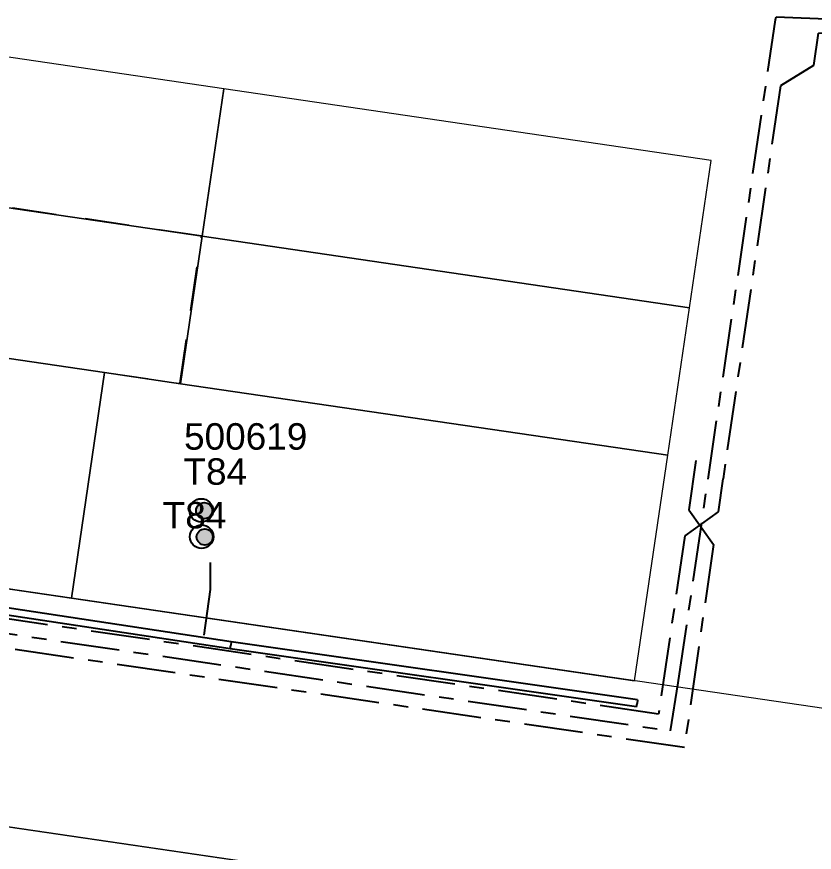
# Model space of a CAD drawing. Header units: metres. Extents: x 302924 to 304532, y 6268290 to 6269135.
# Drawn here: x 304234.6 to 304288.8, y 6268795 to 6268851.8 of the extents above; entities that cross this region are included whole.
import ezdxf
from ezdxf.enums import TextEntityAlignment as Align

# ---------------------------------------------------------------- set-up
doc = ezdxf.new("R2010")
doc.units = ezdxf.units.M
doc.linetypes.add('Cable Exist UG', pattern=[7, 4, -1, 1, -1])
doc.linetypes.add('Dash', pattern=[5, 3, -2])
doc.layers.get('0').update_dxf_attribs({"color": 6})
for name, color, linetype, lineweight in [('_User Miscellaneous1', 30, 'Continuous', 13), ('_User Miscellaneous5', 121, 'Continuous', 13), ('Cadastre Developer_SP_EXT', 98, 'Continuous', 15), ('Cadastre Roads_SP_EXT', 218, 'Continuous', 15), ('Mains_HV_EXT', 13, 'Continuous', 25), ('Mains_LV_EXT', 163, 'Continuous', 25)]:
    doc.layers.add(name, color=color, linetype=linetype, lineweight=lineweight)
doc.layers.add('Duct_SP_EXT', color=30, linetype='Continuous')
doc.styles.get("Standard").update_dxf_attribs({"font": 'arial.ttf'})

# ---------------------------------------------------------------- blocks, each defined once
blk = doc.blocks.new('DUCT_EXT')
blk.add_circle((0, 0.8), 0.8)
at = {"flags": 1}
blk.add_attdef('Z', (0, 0), '', height=0.2, dxfattribs=at)
at = {"flags": 9}
for tag, p in [('DUCT_CODE', (0, 0)), ('XSECT_TYPE', (0, -0.2)), ('STATE', (0, -0.6)), ('FB_REFERENCE', (0, -0.4)), ('NOTES', (0, -0.8))]:
    blk.add_attdef(tag, text='', height=0.2, dxfattribs=at).set_placement(p, align=Align.MIDDLE_LEFT)
blk = doc.blocks.new('CABLE_LARGE_EXT')
h = blk.add_hatch(color=256)
edge = h.paths.add_edge_path()
edge.add_arc((0, 0.55), 0.55, 0, 360)
blk.add_circle((0, 0.55), 0.55)
at = {"flags": 1}
blk.add_attdef('Z', (0, 0), '', height=0.2, dxfattribs=at)
at = {"flags": 9}
for tag, p in [('COND_CODE', (0, 0)), ('XSECT_SIZE', (0, -0.6)), ('STATE', (0, -0.4)), ('FB_REFERENCE', (0, -0.2)), ('NOTES', (0, -0.8))]:
    blk.add_attdef(tag, text='', height=0.2, dxfattribs=at).set_placement(p, align=Align.MIDDLE_LEFT)

msp = doc.modelspace()

# ---------------------------------------------------------------- linework, layer by layer
at = {"layer": '_User Miscellaneous1', "transparency": 33554687}
for p, q in [((304249.1494, 6268809.2944), (304227.4644, 6268812.5691)), ((304249.0796, 6268808.8195), (304227.3929, 6268812.0945)), ((304249.0796, 6268808.8195), (304249.1145, 6268809.0569)), ((304249.1494, 6268809.2944), (304249.1145, 6268809.0569)), ((304276.7911, 6268805.3423), (304249.1494, 6268809.2944)), ((304276.7231, 6268804.8671), (304249.0796, 6268808.8195)), ((304276.7231, 6268804.8671), (304276.7571, 6268805.1047)), ((304276.7911, 6268805.3423), (304276.7571, 6268805.1047))]:
    msp.add_line(p, q, dxfattribs=at)
at = {"layer": '_User Miscellaneous5', "linetype": 'Continuous', "transparency": 33554597}
for points in [[(304248.6355, 6268846.8923), (304215.498, 6268851.7607), (304214.0233, 6268841.7274), (304247.1609, 6268836.8591), (304248.6355, 6268846.8923)], [(304281.7922, 6268842.0213), (304248.6355, 6268846.8923), (304247.1609, 6268836.8591), (304280.315, 6268831.989), (304281.7922, 6268842.0213)], [(304247.1609, 6268836.8591), (304214.0233, 6268841.7274), (304212.5488, 6268831.6942), (304240.5335, 6268827.5936), (304245.6885, 6268826.8369), (304247.1609, 6268836.8591)], [(304280.315, 6268831.989), (304247.1609, 6268836.8591), (304245.6885, 6268826.8369), (304278.8416, 6268821.9787), (304280.315, 6268831.989)], [(304240.5335, 6268827.5936), (304212.5488, 6268831.6942), (304210.2942, 6268816.357), (304238.2805, 6268812.2555), (304240.5335, 6268827.5936)], [(304278.8416, 6268821.9787), (304245.6885, 6268826.8369), (304240.5335, 6268827.5936), (304238.2805, 6268812.2555), (304276.5844, 6268806.6425), (304278.8416, 6268821.9787)]]:
    msp.add_lwpolyline(points, close=True, dxfattribs=at)
msp.add_lwpolyline([(304406.6197, 6268787.5837), (304210.2942, 6268816.357), (304207.9682, 6268800.525), (304522.7273, 6268754.3985)], dxfattribs=at)
at = {"layer": 'Cadastre Developer_SP_EXT', "linetype": 'Dash'}
msp.add_lwpolyline([(304247.1242, 6268836.8975), (304213.9802, 6268841.7678), (304212.5077, 6268831.74), (304240.4972, 6268827.6273), (304245.6517, 6268826.8696), (304247.1242, 6268836.8975)], close=True, dxfattribs=at)
at = {"layer": 'Cadastre Roads_SP_EXT', "linetype": 'Continuous'}
msp.add_lwpolyline([(304265.9543, 6268792.028), (304207.9682, 6268800.525), (304204.6923, 6268778.2699), (304210.3623, 6268782.4904), (304237.0805, 6268778.5698), (304263.8017, 6268774.6631), (304265.9543, 6268792.028)], close=True, dxfattribs=at)
at = {"layer": 'Duct_SP_EXT'}
for p, q in [((304249.1494, 6268809.2944), (304227.4644, 6268812.5691)), ((304249.0796, 6268808.8195), (304227.3929, 6268812.0945)), ((304249.0796, 6268808.8195), (304249.1145, 6268809.0569)), ((304249.1494, 6268809.2944), (304249.1145, 6268809.0569)), ((304276.7911, 6268805.3423), (304249.1494, 6268809.2944)), ((304276.7231, 6268804.8671), (304249.0796, 6268808.8195)), ((304276.7231, 6268804.8671), (304276.7571, 6268805.1047)), ((304276.7911, 6268805.3423), (304276.7571, 6268805.1047))]:
    msp.add_line(p, q, dxfattribs=at)
msp.add_lwpolyline([(304247.725, 6268814.6797), (304247.7222, 6268812.8464), (304247.282, 6268809.7364)], dxfattribs=at)
msp.add_lwpolyline([(304247.725, 6268814.6797), (304247.7222, 6268812.8464), (304247.282, 6268809.7364)], dxfattribs=at)
at = {"layer": 'Mains_HV_EXT', "linetype": 'Cable Exist UG'}
msp.add_lwpolyline([(304262.9294, 6268777.8454), (304260.2724, 6268778.2519), (304260.2724, 6268778.2519), (304209.4412, 6268786.0288), (304201.9707, 6268787.061), (304200.9521, 6268787.1939), (304200.9521, 6268787.1939), (304203.0214, 6268801.2525), (304204.9191, 6268814.1707), (304209.8592, 6268813.3887), (304209.8592, 6268813.3887), (304279.0361, 6268803.2421), (304279.5499, 6268806.5007), (304279.5499, 6268806.5007), (304286.1724, 6268851.5744), (304286.2151, 6268851.7897), (304295.8527, 6268851.3881), (304296.2494, 6268851.3571), (304296.2494, 6268851.3571), (304296.0183, 6268849.7926), (304298.9838, 6268849.3392), (304302.9391, 6268848.7596), (304303.0909, 6268850.5726)], dxfattribs=at)
at = {"layer": 'Mains_LV_EXT', "linetype": 'Cable Exist UG'}
for points in [[(304303.0818, 6268850.5739), (304301.2238, 6268847.8178), (304301.2238, 6268847.8178), (304298.8095, 6268848.1716), (304294.8574, 6268848.7757), (304295.0999, 6268850.4186), (304289.0645, 6268850.6701), (304288.7473, 6268848.4618), (304286.5099, 6268847.0915), (304282.5976, 6268820.3645), (304282.2699, 6268818.1338), (304280.0075, 6268816.4946), (304278.2118, 6268804.3817), (304208.0206, 6268814.6407), (304210.5778, 6268832.039)], [(304280.7611, 6268821.6235), (304280.2681, 6268818.2678), (304281.9417, 6268815.9002), (304279.9716, 6268802.1024), (304208.8718, 6268812.5203), (304207.4963, 6268802.8364), (304205.9895, 6268800.816), (304203.0645, 6268780.944), (304200.8618, 6268779.7125), (304200.4546, 6268776.9464), (304202.2598, 6268775.4765)]]:
    msp.add_lwpolyline(points, dxfattribs=at)

# ---------------------------------------------------------------- block references
at = {"layer": 'Duct_SP_EXT'}
for name, p, rotation in [('DUCT_EXT', (304247.9071, 6268818.2196), 89.66139716937685), ('CABLE_LARGE_EXT', (304247.8549, 6268818.2131), 90.69236240995338), ('DUCT_EXT', (304247.9332, 6268816.4358), 89.66139716937685), ('CABLE_LARGE_EXT', (304247.894, 6268816.4292), 90.69236240995338)]:
    msp.add_blockref(name, p, dxfattribs=dict(at, rotation=rotation))

# ---------------------------------------------------------------- texts
for s, p in [('500619', (304245.9353, 6268822.3557)), ('T84', (304245.8953, 6268819.9709)), ('T84', (304244.4825, 6268817.0021))]:
    msp.add_text(s, height=1.8, dxfattribs=at).set_placement(p)

doc.saveas('drawing.dxf')
